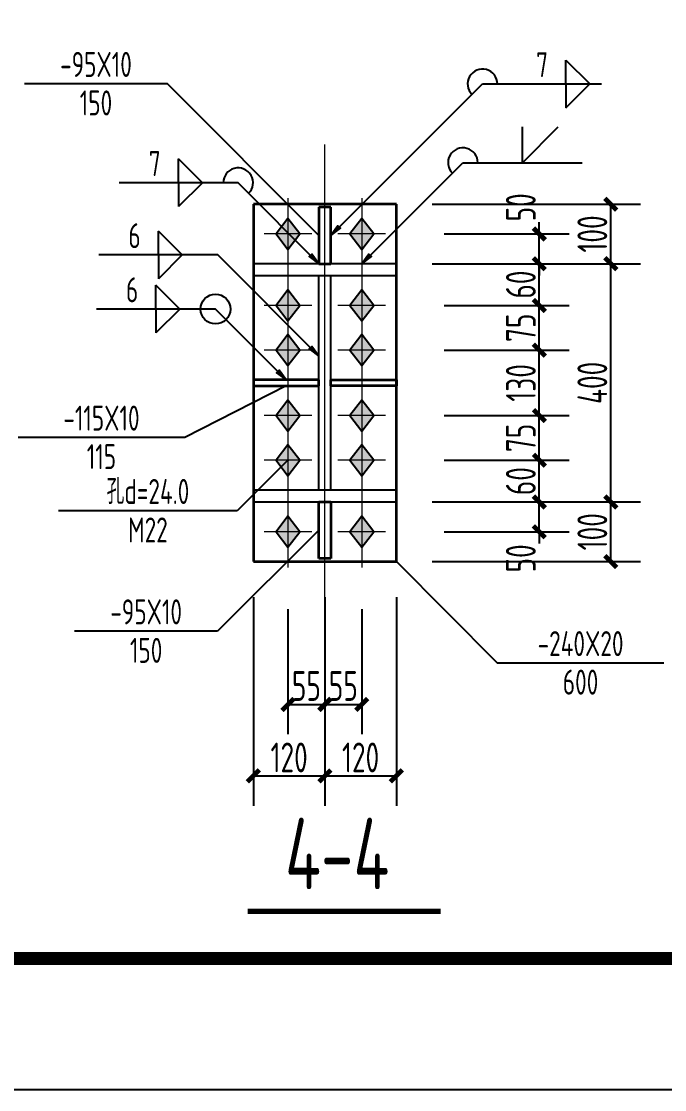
# Model space of a CAD drawing. Extents: x 69728788 to 150163257, y 20675998 to 43663798.
# Drawn here: x 75065307 to 75070706, y 20908088 to 20917057 of the extents above; entities that cross this region are included whole.
import ezdxf
from ezdxf.enums import TextEntityAlignment as Align

# ---------------------------------------------------------------- set-up
doc = ezdxf.new("R2010")
doc.units = 0
doc.header["$LTSCALE"] = 1000
doc.header["$MEASUREMENT"] = 0
doc.linetypes.add('线型6', pattern=[8.75, 5, -1.25, 1.25, -1.25])
doc.layers.get('0').update_dxf_attribs({"linetype": 'CONTINUOUS'})
doc.layers.get('DEFPOINTS').update_dxf_attribs({"linetype": 'CONTINUOUS'})
for name, color, linetype in [('10', 7, 'CONTINUOUS'), ('PUB_TITLE', 4, 'CONTINUOUS'), ('尺寸标注', 253, 'CONTINUOUS'), ('焊缝标注', 253, 'CONTINUOUS'), ('螺栓孔标注', 253, 'CONTINUOUS'), ('钢板标注', 253, 'CONTINUOUS')]:
    doc.layers.add(name, color=color, linetype=linetype)
doc.layers.add('20', color=2, linetype='CONTINUOUS', lineweight=35)
doc.styles.add('PkpmHz', font='Pkpmeng', dxfattribs={"width": 0.7, "bigfont": 'hztxt'})
doc.styles.add('TSSD_Rein', font='atssdeng.shx', dxfattribs={"width": 0.7, "bigfont": 'atssdchn.shx'})
doc.dimstyles.new('Pkpm_1.00', dxfattribs={"dimtxt": 250, "dimasz": 100, "dimexe": 250, "dimexo": 0.0625, "dimgap": 30, "dimtad": 1, "dimdec": 0, "dimrnd": 5, "dimzin": 0, "dimdsep": 46, "dimtxsty": 'PkpmHz', "dimblk1": 'ARCHTICK', "dimblk2": 'ARCHTICK', "dimsah": 1, "dimcen": 0.09, "dimadec": 0, "dimazin": 0, "dimtfac": 1, "dimtdec": 0, "dimtmove": 2, "dimatfit": 1, "dimfxl": 1, "dimtolj": 1, "dimtzin": 0, "dimarcsym": 0})

# ---------------------------------------------------------------- blocks, each defined once
blk = doc.blocks.new('_ArchTick')
at = {"color": 0, "linetype": 'ByBlock', "const_width": 0.4}
blk.add_lwpolyline([(-0.5, -0.5), (0.5, 0.5)], dxfattribs=at)
blk = doc.blocks.new('*D7262')
at = {"layer": 'DEFPOINTS', "color": 0, "linetype": 'Continuous'}
for p in [(75068454.3, 20915271.6), (75069654.3, 20915271.6), (75068454.3, 20915021.6)]:
    blk.add_point(p, dxfattribs=at)
at = {"layer": '尺寸标注', "color": 0, "linetype": 'Continuous', "lineweight": -2}
for p, q in [((75069654.3, 20915271.6), (75069654.3, 20915371.6)), ((75068854.3, 20915271.6), (75069904.3, 20915271.6)), ((75069654.3, 20915021.6), (75069654.3, 20915271.6)), ((75068854.3, 20915021.6), (75069904.3, 20915021.6)), ((75069654.3, 20915021.6), (75069654.3, 20914921.6))]:
    blk.add_line(p, q, dxfattribs=at)
at = {"layer": '尺寸标注', "color": 0, "linetype": 'Continuous', "lineweight": -2, "xscale": 100, "yscale": 100, "zscale": 100}
for p, rotation in [((75069654.3, 20915271.6), 270), ((75069654.3, 20915021.6), 90)]:
    blk.add_blockref('_ArchTick', p, dxfattribs=dict(at, rotation=rotation))
at = {"layer": '尺寸标注', "color": 0, "linetype": 'Continuous', "insert": (75069499.1, 20915495.3), "char_height": 250, "attachment_point": 5, "rotation": 90, "style": 'PkpmHz'}
blk.add_mtext('\\A1;50', dxfattribs=at)
blk = doc.blocks.new('*D7263')
at = {"layer": 'DEFPOINTS', "color": 0, "linetype": 'Continuous'}
for p in [(75068454.3, 20915021.6), (75069654.3, 20915021.6), (75068454.3, 20914671.6)]:
    blk.add_point(p, dxfattribs=at)
at = {"layer": '尺寸标注', "color": 0, "linetype": 'Continuous', "lineweight": -2}
for p, q in [((75068854.3, 20915021.6), (75069904.3, 20915021.6)), ((75069654.3, 20914671.6), (75069654.3, 20915021.6)), ((75068854.3, 20914671.6), (75069904.3, 20914671.6))]:
    blk.add_line(p, q, dxfattribs=at)
at = {"layer": '尺寸标注', "color": 0, "linetype": 'Continuous', "lineweight": -2, "xscale": 100, "yscale": 100, "zscale": 100}
for p, rotation in [((75069654.3, 20915021.6), 90), ((75069654.3, 20914671.6), 270)]:
    blk.add_blockref('_ArchTick', p, dxfattribs=dict(at, rotation=rotation))
at = {"layer": '尺寸标注', "color": 0, "linetype": 'Continuous', "insert": (75069499.3, 20914846.6), "char_height": 250, "attachment_point": 5, "rotation": 90, "style": 'PkpmHz'}
blk.add_mtext('\\A1;60', dxfattribs=at)
blk = doc.blocks.new('*D7264')
at = {"layer": 'DEFPOINTS', "color": 0, "linetype": 'Continuous'}
for p in [(75068454.3, 20914671.6), (75069654.3, 20914671.6), (75068454.3, 20914296.6)]:
    blk.add_point(p, dxfattribs=at)
at = {"layer": '尺寸标注', "color": 0, "linetype": 'Continuous', "lineweight": -2}
for p, q in [((75068854.3, 20914671.6), (75069904.3, 20914671.6)), ((75069654.3, 20914296.6), (75069654.3, 20914671.6)), ((75068854.3, 20914296.6), (75069904.3, 20914296.6))]:
    blk.add_line(p, q, dxfattribs=at)
at = {"layer": '尺寸标注', "color": 0, "linetype": 'Continuous', "lineweight": -2, "xscale": 100, "yscale": 100, "zscale": 100}
for p, rotation in [((75069654.3, 20914671.6), 90), ((75069654.3, 20914296.6), 270)]:
    blk.add_blockref('_ArchTick', p, dxfattribs=dict(at, rotation=rotation))
at = {"layer": '尺寸标注', "color": 0, "linetype": 'Continuous', "insert": (75069499.3, 20914484.1), "char_height": 250, "attachment_point": 5, "rotation": 90, "style": 'PkpmHz'}
blk.add_mtext('\\A1;75', dxfattribs=at)
blk = doc.blocks.new('*D7265')
at = {"layer": 'DEFPOINTS', "color": 0, "linetype": 'Continuous'}
for p in [(75068454.3, 20913021.6), (75069654.3, 20913021.6), (75068454.3, 20912771.6)]:
    blk.add_point(p, dxfattribs=at)
at = {"layer": '尺寸标注', "color": 0, "linetype": 'Continuous', "lineweight": -2}
for p, q in [((75069654.3, 20913021.6), (75069654.3, 20913121.6)), ((75068854.3, 20913021.6), (75069904.3, 20913021.6)), ((75069654.3, 20912771.6), (75069654.3, 20913021.6)), ((75068854.3, 20912771.6), (75069904.3, 20912771.6)), ((75069654.3, 20912771.6), (75069654.3, 20912671.6))]:
    blk.add_line(p, q, dxfattribs=at)
at = {"layer": '尺寸标注', "color": 0, "linetype": 'Continuous', "lineweight": -2, "xscale": 100, "yscale": 100, "zscale": 100}
for p, rotation in [((75069654.3, 20913021.6), 270), ((75069654.3, 20912771.6), 90)]:
    blk.add_blockref('_ArchTick', p, dxfattribs=dict(at, rotation=rotation))
at = {"layer": '尺寸标注', "color": 0, "linetype": 'Continuous', "insert": (75069499.1, 20912548), "char_height": 250, "attachment_point": 5, "rotation": 90, "style": 'PkpmHz'}
blk.add_mtext('\\A1;50', dxfattribs=at)
blk = doc.blocks.new('*D7266')
at = {"layer": 'DEFPOINTS', "color": 0, "linetype": 'Continuous'}
for p in [(75068454.3, 20913371.6), (75069654.3, 20913371.6), (75068454.3, 20913021.6)]:
    blk.add_point(p, dxfattribs=at)
at = {"layer": '尺寸标注', "color": 0, "linetype": 'Continuous', "lineweight": -2}
for p, q in [((75068854.3, 20913371.6), (75069904.3, 20913371.6)), ((75069654.3, 20913021.6), (75069654.3, 20913371.6)), ((75068854.3, 20913021.6), (75069904.3, 20913021.6))]:
    blk.add_line(p, q, dxfattribs=at)
at = {"layer": '尺寸标注', "color": 0, "linetype": 'Continuous', "lineweight": -2, "xscale": 100, "yscale": 100, "zscale": 100}
for p, rotation in [((75069654.3, 20913371.6), 90), ((75069654.3, 20913021.6), 270)]:
    blk.add_blockref('_ArchTick', p, dxfattribs=dict(at, rotation=rotation))
at = {"layer": '尺寸标注', "color": 0, "linetype": 'Continuous', "insert": (75069499.3, 20913196.6), "char_height": 250, "attachment_point": 5, "rotation": 90, "style": 'PkpmHz'}
blk.add_mtext('\\A1;60', dxfattribs=at)
blk = doc.blocks.new('*D7267')
at = {"layer": 'DEFPOINTS', "color": 0, "linetype": 'Continuous'}
for p in [(75068454.3, 20913746.6), (75069654.3, 20913746.6), (75068454.3, 20913371.6)]:
    blk.add_point(p, dxfattribs=at)
at = {"layer": '尺寸标注', "color": 0, "linetype": 'Continuous', "lineweight": -2}
for p, q in [((75068854.3, 20913746.6), (75069904.3, 20913746.6)), ((75069654.3, 20913371.6), (75069654.3, 20913746.6)), ((75068854.3, 20913371.6), (75069904.3, 20913371.6))]:
    blk.add_line(p, q, dxfattribs=at)
at = {"layer": '尺寸标注', "color": 0, "linetype": 'Continuous', "lineweight": -2, "xscale": 100, "yscale": 100, "zscale": 100}
for p, rotation in [((75069654.3, 20913746.6), 90), ((75069654.3, 20913371.6), 270)]:
    blk.add_blockref('_ArchTick', p, dxfattribs=dict(at, rotation=rotation))
at = {"layer": '尺寸标注', "color": 0, "linetype": 'Continuous', "insert": (75069499.3, 20913559.1), "char_height": 250, "attachment_point": 5, "rotation": 90, "style": 'PkpmHz'}
blk.add_mtext('\\A1;75', dxfattribs=at)
blk = doc.blocks.new('*D7268')
at = {"layer": 'DEFPOINTS', "color": 0, "linetype": 'Continuous'}
for p in [(75068454.3, 20914296.6), (75069654.3, 20914296.6), (75068454.3, 20913746.6)]:
    blk.add_point(p, dxfattribs=at)
at = {"layer": '尺寸标注', "color": 0, "linetype": 'Continuous', "lineweight": -2}
for p, q in [((75068854.3, 20914296.6), (75069904.3, 20914296.6)), ((75069654.3, 20913746.6), (75069654.3, 20914296.6)), ((75068854.3, 20913746.6), (75069904.3, 20913746.6))]:
    blk.add_line(p, q, dxfattribs=at)
at = {"layer": '尺寸标注', "color": 0, "linetype": 'Continuous', "lineweight": -2, "xscale": 100, "yscale": 100, "zscale": 100}
for p, rotation in [((75069654.3, 20914296.6), 90), ((75069654.3, 20913746.6), 270)]:
    blk.add_blockref('_ArchTick', p, dxfattribs=dict(at, rotation=rotation))
at = {"layer": '尺寸标注', "color": 0, "linetype": 'Continuous', "insert": (75069499.3, 20914021.6), "char_height": 250, "attachment_point": 5, "rotation": 90, "style": 'PkpmHz'}
blk.add_mtext('\\A1;130', dxfattribs=at)
blk = doc.blocks.new('*D7269')
at = {"layer": 'DEFPOINTS', "color": 0, "linetype": 'Continuous'}
for p in [(75067544.3, 20912521.7), (75067854.3, 20912521.7), (75067854.3, 20911321.7)]:
    blk.add_point(p, dxfattribs=at)
at = {"layer": '尺寸标注', "color": 0, "linetype": 'Continuous', "lineweight": -2}
for p, q in [((75067544.3, 20912121.7), (75067544.3, 20911071.7)), ((75067854.3, 20912121.7), (75067854.3, 20911071.7)), ((75067544.3, 20911321.7), (75067854.3, 20911321.7))]:
    blk.add_line(p, q, dxfattribs=at)
at = {"layer": '尺寸标注', "color": 0, "linetype": 'Continuous', "lineweight": -2, "xscale": 100, "yscale": 100, "zscale": 100, "rotation": 180}
blk.add_blockref('_ArchTick', (75067544.3, 20911321.7), dxfattribs=at)
at = {"layer": '尺寸标注', "color": 0, "linetype": 'Continuous', "lineweight": -2, "xscale": 100, "yscale": 100, "zscale": 100}
blk.add_blockref('_ArchTick', (75067854.3, 20911321.7), dxfattribs=at)
at = {"layer": '尺寸标注', "color": 0, "linetype": 'Continuous', "insert": (75067699.3, 20911476.7), "char_height": 250, "attachment_point": 5, "style": 'PkpmHz'}
blk.add_mtext('\\A1;55', dxfattribs=at)
blk = doc.blocks.new('*D7270')
at = {"layer": 'DEFPOINTS', "color": 0, "linetype": 'Continuous'}
for p in [(75067854.3, 20912521.7), (75068164.3, 20912521.7), (75068164.3, 20911321.7)]:
    blk.add_point(p, dxfattribs=at)
at = {"layer": '尺寸标注', "color": 0, "linetype": 'Continuous', "lineweight": -2}
for p, q in [((75067854.3, 20912121.7), (75067854.3, 20911071.7)), ((75068164.3, 20912121.7), (75068164.3, 20911071.7)), ((75067854.3, 20911321.7), (75068164.3, 20911321.7))]:
    blk.add_line(p, q, dxfattribs=at)
at = {"layer": '尺寸标注', "color": 0, "linetype": 'Continuous', "lineweight": -2, "xscale": 100, "yscale": 100, "zscale": 100, "rotation": 180}
blk.add_blockref('_ArchTick', (75067854.3, 20911321.7), dxfattribs=at)
at = {"layer": '尺寸标注', "color": 0, "linetype": 'Continuous', "lineweight": -2, "xscale": 100, "yscale": 100, "zscale": 100}
blk.add_blockref('_ArchTick', (75068164.3, 20911321.7), dxfattribs=at)
at = {"layer": '尺寸标注', "color": 0, "linetype": 'Continuous', "insert": (75068009.3, 20911476.7), "char_height": 250, "attachment_point": 5, "style": 'PkpmHz'}
blk.add_mtext('\\A1;55', dxfattribs=at)
blk = doc.blocks.new('*D7271')
at = {"layer": 'DEFPOINTS', "color": 0, "linetype": 'Continuous'}
for p in [(75067254.3, 20912521.7), (75067854.3, 20912521.7), (75067854.3, 20910721.7)]:
    blk.add_point(p, dxfattribs=at)
at = {"layer": '尺寸标注', "color": 0, "linetype": 'Continuous', "lineweight": -2}
for p, q in [((75067254.3, 20912221.7), (75067254.3, 20910471.7)), ((75067854.3, 20912221.7), (75067854.3, 20910471.7)), ((75067254.3, 20910721.7), (75067854.3, 20910721.7))]:
    blk.add_line(p, q, dxfattribs=at)
at = {"layer": '尺寸标注', "color": 0, "linetype": 'Continuous', "lineweight": -2, "xscale": 100, "yscale": 100, "zscale": 100, "rotation": 180}
blk.add_blockref('_ArchTick', (75067254.3, 20910721.7), dxfattribs=at)
at = {"layer": '尺寸标注', "color": 0, "linetype": 'Continuous', "lineweight": -2, "xscale": 100, "yscale": 100, "zscale": 100}
blk.add_blockref('_ArchTick', (75067854.3, 20910721.7), dxfattribs=at)
at = {"layer": '尺寸标注', "color": 0, "linetype": 'Continuous', "insert": (75067554.3, 20910876.7), "char_height": 250, "attachment_point": 5, "style": 'PkpmHz'}
blk.add_mtext('\\A1;120', dxfattribs=at)
blk = doc.blocks.new('*D7272')
at = {"layer": 'DEFPOINTS', "color": 0, "linetype": 'Continuous'}
for p in [(75067854.3, 20912521.7), (75068454.3, 20912521.7), (75068454.3, 20910721.7)]:
    blk.add_point(p, dxfattribs=at)
at = {"layer": '尺寸标注', "color": 0, "linetype": 'Continuous', "lineweight": -2}
for p, q in [((75067854.3, 20912221.7), (75067854.3, 20910471.7)), ((75068454.3, 20912221.7), (75068454.3, 20910471.7)), ((75067854.3, 20910721.7), (75068454.3, 20910721.7))]:
    blk.add_line(p, q, dxfattribs=at)
at = {"layer": '尺寸标注', "color": 0, "linetype": 'Continuous', "lineweight": -2, "xscale": 100, "yscale": 100, "zscale": 100, "rotation": 180}
blk.add_blockref('_ArchTick', (75067854.3, 20910721.7), dxfattribs=at)
at = {"layer": '尺寸标注', "color": 0, "linetype": 'Continuous', "lineweight": -2, "xscale": 100, "yscale": 100, "zscale": 100}
blk.add_blockref('_ArchTick', (75068454.3, 20910721.7), dxfattribs=at)
at = {"layer": '尺寸标注', "color": 0, "linetype": 'Continuous', "insert": (75068154.3, 20910876.7), "char_height": 250, "attachment_point": 5, "style": 'PkpmHz'}
blk.add_mtext('\\A1;120', dxfattribs=at)
blk = doc.blocks.new('*D7273')
at = {"layer": 'DEFPOINTS', "color": 0, "linetype": 'Continuous'}
for p in [(75068454.3, 20913021.6), (75070254.3, 20913021.6), (75068454.3, 20912521.7)]:
    blk.add_point(p, dxfattribs=at)
at = {"layer": '尺寸标注', "color": 0, "linetype": 'Continuous', "lineweight": -2}
for p, q in [((75068754.3, 20913021.6), (75070504.3, 20913021.6)), ((75070254.3, 20912521.7), (75070254.3, 20913021.6)), ((75068754.3, 20912521.7), (75070504.3, 20912521.7))]:
    blk.add_line(p, q, dxfattribs=at)
at = {"layer": '尺寸标注', "color": 0, "linetype": 'Continuous', "lineweight": -2, "xscale": 100, "yscale": 100, "zscale": 100}
for p, rotation in [((75070254.3, 20913021.6), 90), ((75070254.3, 20912521.7), 270)]:
    blk.add_blockref('_ArchTick', p, dxfattribs=dict(at, rotation=rotation))
at = {"layer": '尺寸标注', "color": 0, "linetype": 'Continuous', "insert": (75070099.3, 20912771.7), "char_height": 250, "attachment_point": 5, "rotation": 90, "style": 'PkpmHz'}
blk.add_mtext('\\A1;100', dxfattribs=at)
blk = doc.blocks.new('*D7274')
at = {"layer": 'DEFPOINTS', "color": 0, "linetype": 'Continuous'}
for p in [(75068454.3, 20915021.6), (75070254.3, 20915021.6), (75068454.3, 20913021.6)]:
    blk.add_point(p, dxfattribs=at)
at = {"layer": '尺寸标注', "color": 0, "linetype": 'Continuous', "lineweight": -2}
for p, q in [((75068754.3, 20915021.6), (75070504.3, 20915021.6)), ((75070254.3, 20913021.6), (75070254.3, 20915021.6)), ((75068754.3, 20913021.6), (75070504.3, 20913021.6))]:
    blk.add_line(p, q, dxfattribs=at)
at = {"layer": '尺寸标注', "color": 0, "linetype": 'Continuous', "lineweight": -2, "xscale": 100, "yscale": 100, "zscale": 100}
for p, rotation in [((75070254.3, 20915021.6), 90), ((75070254.3, 20913021.6), 270)]:
    blk.add_blockref('_ArchTick', p, dxfattribs=dict(at, rotation=rotation))
at = {"layer": '尺寸标注', "color": 0, "linetype": 'Continuous', "insert": (75070099.3, 20914021.6), "char_height": 250, "attachment_point": 5, "rotation": 90, "style": 'PkpmHz'}
blk.add_mtext('\\A1;400', dxfattribs=at)
blk = doc.blocks.new('*D7275')
at = {"layer": 'DEFPOINTS', "color": 0, "linetype": 'Continuous'}
for p in [(75068454.3, 20915521.6), (75070254.3, 20915521.6), (75068454.3, 20915021.6)]:
    blk.add_point(p, dxfattribs=at)
at = {"layer": '尺寸标注', "color": 0, "linetype": 'Continuous', "lineweight": -2}
for p, q in [((75068754.3, 20915521.6), (75070504.3, 20915521.6)), ((75070254.3, 20915021.6), (75070254.3, 20915521.6)), ((75068754.3, 20915021.6), (75070504.3, 20915021.6))]:
    blk.add_line(p, q, dxfattribs=at)
at = {"layer": '尺寸标注', "color": 0, "linetype": 'Continuous', "lineweight": -2, "xscale": 100, "yscale": 100, "zscale": 100}
for p, rotation in [((75070254.3, 20915521.6), 90), ((75070254.3, 20915021.6), 270)]:
    blk.add_blockref('_ArchTick', p, dxfattribs=dict(at, rotation=rotation))
at = {"layer": '尺寸标注', "color": 0, "linetype": 'Continuous', "insert": (75070099.3, 20915271.6), "char_height": 250, "attachment_point": 5, "rotation": 90, "style": 'PkpmHz'}
blk.add_mtext('\\A1;100', dxfattribs=at)

msp = doc.modelspace()

# ---------------------------------------------------------------- hatches: boundary and pattern name
at = {"layer": '10'}
for points in [[(75067544.3, 20915401.6), (75067444.3, 20915271.6), (75067544.3, 20915141.6), (75067644.3, 20915271.6)], [(75068164.3, 20915401.6), (75068064.3, 20915271.6), (75068164.3, 20915141.6), (75068264.3, 20915271.6)], [(75067544.3, 20914801.6), (75067444.3, 20914671.6), (75067544.3, 20914541.6), (75067644.3, 20914671.6)], [(75068164.3, 20914801.6), (75068064.3, 20914671.6), (75068164.3, 20914541.6), (75068264.3, 20914671.6)], [(75067544.3, 20914426.6), (75067444.3, 20914296.6), (75067544.3, 20914166.6), (75067644.3, 20914296.6)], [(75068164.3, 20914426.6), (75068064.3, 20914296.6), (75068164.3, 20914166.6), (75068264.3, 20914296.6)], [(75067544.3, 20913876.6), (75067444.3, 20913746.6), (75067544.3, 20913616.6), (75067644.3, 20913746.6)], [(75068164.3, 20913876.6), (75068064.3, 20913746.6), (75068164.3, 20913616.6), (75068264.3, 20913746.6)], [(75067544.3, 20913501.6), (75067444.3, 20913371.6), (75067544.3, 20913241.6), (75067644.3, 20913371.6)], [(75068164.3, 20913501.6), (75068064.3, 20913371.6), (75068164.3, 20913241.6), (75068264.3, 20913371.6)], [(75067544.3, 20912901.6), (75067444.3, 20912771.6), (75067544.3, 20912641.6), (75067644.3, 20912771.6)], [(75068164.3, 20912901.6), (75068064.3, 20912771.6), (75068164.3, 20912641.6), (75068264.3, 20912771.6)]]:
    msp.add_hatch(color=1, dxfattribs=at).paths.add_polyline_path(points)
at = {"layer": '焊缝标注'}
for points in [[(75067904.3, 20915259.1), (75067985.7, 20915319.2), (75067964.4, 20915340.4)], [(75067804.3, 20915021.6), (75067744.3, 20915103), (75067723.1, 20915081.8)], [(75068164.3, 20915021.6), (75068245.7, 20915081.7), (75068224.4, 20915102.9)], [(75067804.3, 20914246.2), (75067744.3, 20914327.5), (75067723.1, 20914306.4)], [(75067529.3, 20914046.6), (75067469.3, 20914128), (75067448.1, 20914106.8)]]:
    msp.add_hatch(color=256, dxfattribs=at).paths.add_polyline_path(points)

# ---------------------------------------------------------------- linework, layer by layer
at = {"layer": '10', "linetype": '线型6', "lineweight": 18, "ltscale": 100}
msp.add_line((75067854.3, 20912021.7), (75067854.3, 20916021.6), dxfattribs=at)
at = {"layer": '10', "color": 9, "lineweight": 18, "ltscale": 100}
for p, q in [((75067544.3, 20915571.6), (75067544.3, 20914971.6)), ((75068164.3, 20915571.6), (75068164.3, 20914971.6)), ((75067744.3, 20915271.6), (75067344.3, 20915271.6)), ((75068364.3, 20915271.6), (75067964.3, 20915271.6)), ((75067544.3, 20914971.6), (75067544.3, 20914371.6)), ((75068164.3, 20914971.6), (75068164.3, 20914371.6)), ((75067744.3, 20914671.6), (75067344.3, 20914671.6)), ((75068364.3, 20914671.6), (75067964.3, 20914671.6)), ((75067544.3, 20914596.6), (75067544.3, 20913996.6)), ((75068164.3, 20914596.6), (75068164.3, 20913996.6)), ((75067744.3, 20914296.6), (75067344.3, 20914296.6)), ((75068364.3, 20914296.6), (75067964.3, 20914296.6)), ((75067544.3, 20914046.6), (75067544.3, 20913446.6)), ((75068164.3, 20914046.6), (75068164.3, 20913446.6)), ((75067744.3, 20913746.6), (75067344.3, 20913746.6)), ((75068364.3, 20913746.6), (75067964.3, 20913746.6)), ((75067544.3, 20913671.6), (75067544.3, 20913071.6)), ((75068164.3, 20913671.6), (75068164.3, 20913071.6)), ((75067744.3, 20913371.6), (75067344.3, 20913371.6)), ((75068364.3, 20913371.6), (75067964.3, 20913371.6)), ((75067544.3, 20913071.6), (75067544.3, 20912471.6)), ((75068164.3, 20913071.6), (75068164.3, 20912471.6)), ((75067744.3, 20912771.6), (75067344.3, 20912771.6)), ((75068364.3, 20912771.6), (75067964.3, 20912771.6))]:
    msp.add_line(p, q, dxfattribs=at)
at = {"layer": '10', "color": 3, "ltscale": 100}
for p, q in [((75068454.3, 20915021.6), (75067254.3, 20915021.6)), ((75067254.3, 20915021.6), (75067254.3, 20914921.6)), ((75068454.3, 20914921.6), (75068454.3, 20915021.6)), ((75067254.3, 20914921.6), (75068454.3, 20914921.6)), ((75067804.3, 20913121.6), (75067804.3, 20914921.6)), ((75067904.3, 20913121.6), (75067904.3, 20914921.6)), ((75068454.3, 20913121.6), (75067254.3, 20913121.6)), ((75067254.3, 20913121.6), (75067254.3, 20913021.6)), ((75068454.3, 20913021.6), (75068454.3, 20913121.6)), ((75067254.3, 20913021.6), (75068454.3, 20913021.6))]:
    msp.add_line(p, q, dxfattribs=at)
at = {"layer": '10', "color": 1, "linetype": 'Continuous'}
for points in [[(75067544.3, 20915401.6), (75067444.3, 20915271.6), (75067544.3, 20915141.6), (75067644.3, 20915271.6)], [(75068164.3, 20915401.6), (75068064.3, 20915271.6), (75068164.3, 20915141.6), (75068264.3, 20915271.6)], [(75067544.3, 20914801.6), (75067444.3, 20914671.6), (75067544.3, 20914541.6), (75067644.3, 20914671.6)], [(75068164.3, 20914801.6), (75068064.3, 20914671.6), (75068164.3, 20914541.6), (75068264.3, 20914671.6)], [(75067544.3, 20914426.6), (75067444.3, 20914296.6), (75067544.3, 20914166.6), (75067644.3, 20914296.6)], [(75068164.3, 20914426.6), (75068064.3, 20914296.6), (75068164.3, 20914166.6), (75068264.3, 20914296.6)], [(75067544.3, 20913876.6), (75067444.3, 20913746.6), (75067544.3, 20913616.6), (75067644.3, 20913746.6)], [(75068164.3, 20913876.6), (75068064.3, 20913746.6), (75068164.3, 20913616.6), (75068264.3, 20913746.6)], [(75067544.3, 20913501.6), (75067444.3, 20913371.6), (75067544.3, 20913241.6), (75067644.3, 20913371.6)], [(75068164.3, 20913501.6), (75068064.3, 20913371.6), (75068164.3, 20913241.6), (75068264.3, 20913371.6)], [(75067544.3, 20912901.6), (75067444.3, 20912771.6), (75067544.3, 20912641.6), (75067644.3, 20912771.6)], [(75068164.3, 20912901.6), (75068064.3, 20912771.6), (75068164.3, 20912641.6), (75068264.3, 20912771.6)]]:
    msp.add_lwpolyline(points, close=True, dxfattribs=at)
at = {"layer": '10', "const_width": 45}
msp.add_lwpolyline([(75067207.2, 20909584.1), (75068827.2, 20909584.1)], dxfattribs=at)
at = {"layer": '20', "ltscale": 100}
for p, q in [((75068454.3, 20915521.6), (75067254.3, 20915521.6)), ((75067254.3, 20915521.6), (75067254.3, 20912521.7)), ((75068454.3, 20912521.7), (75068454.3, 20915521.6)), ((75067904.3, 20915496.6), (75067804.3, 20915496.6)), ((75067804.3, 20915496.6), (75067804.3, 20915021.6)), ((75067904.3, 20915021.6), (75067904.3, 20915496.6)), ((75067804.3, 20915021.6), (75067904.3, 20915021.6)), ((75067804.3, 20914046.6), (75067254.3, 20914046.6)), ((75067254.3, 20914046.6), (75067254.3, 20913996.6)), ((75067254.3, 20913996.6), (75067804.3, 20913996.6)), ((75067804.3, 20913996.6), (75067804.3, 20914046.6)), ((75067904.3, 20914046.6), (75068454.3, 20914046.6)), ((75067904.3, 20913996.6), (75067904.3, 20914046.6)), ((75068454.3, 20913996.6), (75067904.3, 20913996.6)), ((75068454.3, 20914046.6), (75068454.3, 20913996.6)), ((75067804.3, 20913021.6), (75067904.3, 20913021.6)), ((75067804.3, 20912546.6), (75067804.3, 20913021.6)), ((75067904.3, 20913021.6), (75067904.3, 20912546.6)), ((75067904.3, 20912546.6), (75067804.3, 20912546.6)), ((75067254.3, 20912521.7), (75068454.3, 20912521.7))]:
    msp.add_line(p, q, dxfattribs=at)
at = {"layer": 'PUB_TITLE'}
msp.add_lwpolyline([(75043830.5, 20908087.7), (75141950.5, 20908087.7), (75141950.5, 20954287.7), (75043830.5, 20954287.7)], close=True, dxfattribs=at)
at = {"layer": 'PUB_TITLE', "const_width": 110}
msp.add_lwpolyline([(75046580.5, 20909187.7), (75140850.5, 20909187.7), (75140850.5, 20953187.7), (75046580.5, 20953187.7)], close=True, dxfattribs=at)
at = {"layer": '焊缝标注', "ltscale": 100}
for p, q in [((75069877.6, 20916731.4), (75070077.6, 20916531.4)), ((75069877.6, 20916531.4), (75069877.6, 20916731.4)), ((75067904.3, 20915259.1), (75069177.6, 20916531.4)), ((75069177.6, 20916531.4), (75070177.6, 20916531.4)), ((75069877.6, 20916331.4), (75070077.6, 20916531.4)), ((75069877.6, 20916531.4), (75069877.6, 20916331.4)), ((75069513.2, 20915869.8), (75069513.2, 20916169.8)), ((75069513.2, 20915869.8), (75069813.2, 20916169.8)), ((75066826.3, 20915701.3), (75066626.3, 20915901.3)), ((75066626.3, 20915701.3), (75066626.3, 20915901.3)), ((75068164.3, 20915021.6), (75069013.2, 20915869.8)), ((75069013.2, 20915869.8), (75070013.2, 20915869.8)), ((75067126.3, 20915701.3), (75066126.3, 20915701.3)), ((75066826.3, 20915701.3), (75066626.3, 20915501.3)), ((75066626.3, 20915701.3), (75066626.3, 20915501.3)), ((75067804.3, 20915021.6), (75067126.3, 20915701.3)), ((75066656.8, 20915095.7), (75066456.8, 20915295.7)), ((75066456.8, 20915095.7), (75066456.8, 20915295.7)), ((75066956.8, 20915095.7), (75065956.8, 20915095.7)), ((75066656.8, 20915095.7), (75066456.8, 20914895.7)), ((75066456.8, 20915095.7), (75066456.8, 20914895.7)), ((75067804.3, 20914246.2), (75066956.8, 20915095.7)), ((75066636.1, 20914641.3), (75066436.1, 20914841.3)), ((75066436.1, 20914641.3), (75066436.1, 20914841.3)), ((75066936.1, 20914641.3), (75065936.1, 20914641.3)), ((75066636.1, 20914641.3), (75066436.1, 20914441.3)), ((75066436.1, 20914641.3), (75066436.1, 20914441.3)), ((75067529.3, 20914046.6), (75066936.1, 20914641.3))]:
    msp.add_line(p, q, dxfattribs=at)
at = {"layer": '焊缝标注', "linetype": 'Continuous'}
for points in [[(75067904.3, 20915259.1), (75067985.7, 20915319.2), (75067964.4, 20915340.4)], [(75067804.3, 20915021.6), (75067744.3, 20915103), (75067723.1, 20915081.8)], [(75068164.3, 20915021.6), (75068245.7, 20915081.7), (75068224.4, 20915102.9)], [(75067804.3, 20914246.2), (75067744.3, 20914327.5), (75067723.1, 20914306.4)], [(75067529.3, 20914046.6), (75067469.3, 20914128), (75067448.1, 20914106.8)]]:
    msp.add_lwpolyline(points, close=True, dxfattribs=at)
at = {"layer": '焊缝标注', "ltscale": 100}
msp.add_circle((75066936.1, 20914641.3), 125, dxfattribs=at)
for centre, start, end in [((75069177.6, 20916531.4), 0, 224.97719), ((75069013.2, 20915869.8), 0, 224.97719), ((75067126.3, 20915701.3), 314.93155, 180)]:
    msp.add_arc(centre, 125, start, end, dxfattribs=at)
at = {"layer": '螺栓孔标注', "ltscale": 100}
for p, q in [((75067544.3, 20913371.6), (75067119.2, 20912948.2)), ((75067119.2, 20912948.2), (75065619.2, 20912948.2))]:
    msp.add_line(p, q, dxfattribs=at)
at = {"layer": '螺栓孔标注', "ltscale": 100, "const_width": 10}
msp.add_lwpolyline([(75067549.3, 20913371.6, 1), (75067539.3, 20913371.6, 1)], format="xyb", close=True, dxfattribs=at)
at = {"layer": '钢板标注', "ltscale": 100}
for p, q in [((75066533, 20916533.5), (75065333, 20916533.5)), ((75067804.3, 20915259.1), (75066533, 20916533.5)), ((75067529.3, 20913996.6), (75066679.1, 20913564)), ((75066679.1, 20913564), (75065279.1, 20913564)), ((75067804.3, 20912784.1), (75066954.1, 20911937.3)), ((75068454.3, 20912521.7), (75069300.5, 20911670.8)), ((75066954.1, 20911937.3), (75065754.1, 20911937.3)), ((75069300.5, 20911670.8), (75070700.5, 20911670.8))]:
    msp.add_line(p, q, dxfattribs=at)
at = {"layer": '钢板标注', "ltscale": 100, "const_width": 10}
for points in [[(75067809.3, 20915259.1, 1), (75067799.3, 20915259.1, 1)], [(75067534.3, 20913996.6, 1), (75067524.3, 20913996.6, 1)], [(75067809.3, 20912784.1, 1), (75067799.3, 20912784.1, 1)], [(75068459.3, 20912521.7, 1), (75068449.3, 20912521.7, 1)]]:
    msp.add_lwpolyline(points, format="xyb", close=True, dxfattribs=at)

# ---------------------------------------------------------------- texts
at = {"layer": '10', "style": 'TSSD_Rein', "width": 0.7}
msp.add_text('4-4', height=600, dxfattribs=at).set_placement((75067520, 20909769.6))
at = {"layer": '焊缝标注', "style": 'PkpmHz', "width": 0.71}
for s, p in [('7', (75069677.6, 20916588)), ('7', (75066426.3, 20915757.9)), ('6', (75066256.8, 20915152.3)), ('6', (75066236.1, 20914697.9))]:
    msp.add_text(s, height=210, dxfattribs=at).set_placement(p, align=Align.CENTER)
at = {"layer": '螺栓孔标注', "style": 'PkpmHz', "width": 0.71}
msp.add_text('孔d=24.0', height=210, dxfattribs=at).set_placement((75066369.2, 20913004.8), align=Align.CENTER)
msp.add_text('M22', height=210, dxfattribs=at).set_placement((75066369.2, 20912891.6), align=Align.TOP_CENTER)
at = {"layer": '钢板标注', "style": 'PkpmHz', "width": 0.71}
for s, p in [('-95X10', (75065933, 20916590.1)), ('-115X10', (75065979.1, 20913620.6)), ('-95X10', (75066354.1, 20911993.9)), ('-240X20', (75070000.5, 20911727.4))]:
    msp.add_text(s, height=210, dxfattribs=at).set_placement(p, align=Align.CENTER)
for s, p in [('150', (75065933, 20916476.8)), ('115', (75065979.1, 20913507.4)), ('150', (75066354.1, 20911880.7)), ('600', (75070000.5, 20911614.2))]:
    msp.add_text(s, height=210, dxfattribs=at).set_placement(p, align=Align.TOP_CENTER)

# ---------------------------------------------------------------- dimensions: what is measured, and where the dimension line sits
at = {"layer": '尺寸标注', "linetype": 'Continuous'}
for base, p1, p2, picture, middle in [((75069654.3, 20915271.6), (75068454.3, 20915021.6), (75068454.3, 20915271.6), '*D7262', (75069499.1, 20915495.3)), ((75069654.3, 20913021.6), (75068454.3, 20912771.6), (75068454.3, 20913021.6), '*D7265', (75069499.1, 20912548))]:
    dim = msp.add_linear_dim(base=base, p1=p1, p2=p2, angle=90, text='50', dimstyle='Pkpm_1.00', override={"dimexo": 400, "dimtih": 0, "dimtoh": 0}, dxfattribs=at)
    dim.commit()
    dim.dimension.update_dxf_attribs({"geometry": picture, "text_midpoint": middle, "dimtype": 160})
for base, p1, p2, text, override, picture, middle in [((75070254.3, 20915521.6), (75068454.3, 20915021.6), (75068454.3, 20915521.6), '100', {"dimexo": 300, "dimtih": 0, "dimtoh": 0}, '*D7275', (75070099.3, 20915271.6)), ((75069654.3, 20915021.6), (75068454.3, 20914671.6), (75068454.3, 20915021.6), '60', {"dimexo": 400, "dimtih": 0, "dimtoh": 0}, '*D7263', (75069499.3, 20914846.6)), ((75070254.3, 20915021.6), (75068454.3, 20913021.6), (75068454.3, 20915021.6), '400', {"dimexo": 300, "dimtih": 0, "dimtoh": 0}, '*D7274', (75070099.3, 20914021.6)), ((75069654.3, 20914671.6), (75068454.3, 20914296.6), (75068454.3, 20914671.6), '75', {"dimexo": 400, "dimtih": 0, "dimtoh": 0}, '*D7264', (75069499.3, 20914484.1)), ((75069654.3, 20914296.6), (75068454.3, 20913746.6), (75068454.3, 20914296.6), '130', {"dimexo": 400, "dimtih": 0, "dimtoh": 0}, '*D7268', (75069499.3, 20914021.6)), ((75069654.3, 20913746.6), (75068454.3, 20913371.6), (75068454.3, 20913746.6), '75', {"dimexo": 400, "dimtih": 0, "dimtoh": 0}, '*D7267', (75069499.3, 20913559.1)), ((75069654.3, 20913371.6), (75068454.3, 20913021.6), (75068454.3, 20913371.6), '60', {"dimexo": 400, "dimtih": 0, "dimtoh": 0}, '*D7266', (75069499.3, 20913196.6)), ((75070254.3, 20913021.6), (75068454.3, 20912521.7), (75068454.3, 20913021.6), '100', {"dimexo": 300, "dimtih": 0, "dimtoh": 0}, '*D7273', (75070099.3, 20912771.7))]:
    dim = msp.add_linear_dim(base=base, p1=p1, p2=p2, angle=90, text=text, dimstyle='Pkpm_1.00', override=override, dxfattribs=at)
    dim.commit()
    dim.dimension.update_dxf_attribs({"geometry": picture, "text_midpoint": middle})
for base, p1, p2, text, override, picture, middle in [((75067854.3, 20910721.7), (75067254.3, 20912521.7), (75067854.3, 20912521.7), '120', {"dimexo": 300, "dimtih": 0, "dimtoh": 0}, '*D7271', (75067554.3, 20910876.7)), ((75067854.3, 20911321.7), (75067544.3, 20912521.7), (75067854.3, 20912521.7), '55', {"dimexo": 400, "dimtih": 0, "dimtoh": 0}, '*D7269', (75067699.3, 20911476.7)), ((75068164.3, 20911321.7), (75067854.3, 20912521.7), (75068164.3, 20912521.7), '55', {"dimexo": 400, "dimtih": 0, "dimtoh": 0}, '*D7270', (75068009.3, 20911476.7)), ((75068454.3, 20910721.7), (75067854.3, 20912521.7), (75068454.3, 20912521.7), '120', {"dimexo": 300, "dimtih": 0, "dimtoh": 0}, '*D7272', (75068154.3, 20910876.7))]:
    dim = msp.add_linear_dim(base=base, p1=p1, p2=p2, text=text, dimstyle='Pkpm_1.00', override=override, dxfattribs=at)
    dim.commit()
    dim.dimension.update_dxf_attribs({"geometry": picture, "text_midpoint": middle})

doc.saveas('drawing.dxf')
